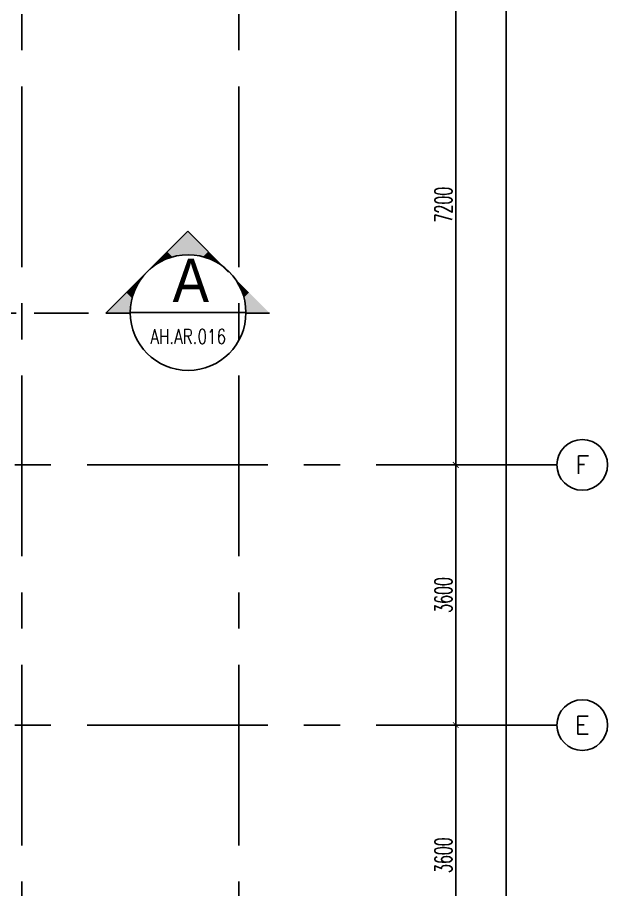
# Model space of a CAD drawing. Extents: x 88852.7 to 88945.7, y 39921.6 to 40001.1.
# Drawn here: x 88937.55 to 88945.71, y 39937 to 39949.07 of the extents above; entities that cross this region are included whole.
import ezdxf
from ezdxf.enums import TextEntityAlignment as Align

# ---------------------------------------------------------------- set-up
doc = ezdxf.new("R2010")
doc.units = 0
doc.header["$MEASUREMENT"] = 0
doc.header["$PDMODE"] = 34
doc.linetypes.add('2DASHES', pattern=[1.7, 0.75, -0.25, 0.1, -0.25, 0.1, -0.25])
doc.linetypes.add('CENTERX2', pattern=[4, 2.5, -0.5, 0.5, -0.5])
doc.layers.get('0').update_dxf_attribs({"linetype": 'CONTINUOUS'})
doc.layers.get('DEFPOINTS').update_dxf_attribs({"linetype": 'CONTINUOUS'})
for name, color, linetype in [('AX-CR', 2, 'CONTINUOUS'), ('AX-DIM', 4, 'CONTINUOUS'), ('AX-TXT', 2, 'CONTINUOUS'), ('AXES', 11, 'CENTERX2'), ('IND-ES', 6, 'CONTINUOUS'), ('IND-ES-L', 6, '2DASHES'), ('IND-ES-TXT', 4, 'CONTINUOUS'), ('SEC-MRK', 7, 'CONTINUOUS'), ('TXT1', 2, 'CONTINUOUS')]:
    doc.layers.add(name, color=color, linetype=linetype)
doc.styles.add('ROMANS', font='ROMANS.shx', dxfattribs={"width": 0.6})
doc.styles.add('S5', font='simplex.shx', dxfattribs={"width": 0.77})
doc.styles.add('TTXT', font='swisse.ttf', dxfattribs={"width": 0.6})
doc.dimstyles.new('DIM-OUT', dxfattribs={"dimscale": 0, "dimtxt": 0.24, "dimasz": 0.08, "dimexe": 0.02, "dimexo": 0.02, "dimgap": 0.05, "dimtad": 1, "dimdec": 0, "dimlfac": 1000, "dimzin": 0, "dimdsep": 46, "dimtxsty": 'ROMANS', "dimblk1": 'ARCHTICK', "dimblk2": 'ARCHTICK', "dimsah": 1, "dimcen": 0.01, "dimdle": 0.08, "dimclrd": 4, "dimclre": 4, "dimclrt": 2, "dimadec": 0, "dimazin": 0, "dimtp": 2, "dimtm": 2, "dimtfac": 0.114286, "dimtdec": 0, "dimtix": 1, "dimtmove": 2, "dimatfit": 3, "dimldrblk": 'ARCHTICK', "dimfxl": 0, "dimtolj": 1, "dimtzin": 0, "dimarcsym": 0})

# ---------------------------------------------------------------- blocks, each defined once
blk = doc.blocks.new('_ARCHTICK')
at = {"color": 0, "linetype": 'ByBlock', "const_width": 0.15}
blk.add_lwpolyline([(-0.5, -0.5), (0.5, 0.5)], dxfattribs=at)
blk = doc.blocks.new('*D718')
at = {"layer": 'AX-DIM', "color": 4, "lineweight": -2}
for p, q in [((88943.23, 39939.28), (88943.63, 39939.28)), ((88943.61, 39939.36), (88943.61, 39935.6)), ((88943.23, 39935.68), (88943.63, 39935.68))]:
    blk.add_line(p, q, dxfattribs=at)
at = {"layer": 'DEFPOINTS', "color": 0}
for p in [(88943.21, 39939.28), (88943.21, 39935.68), (88943.61, 39935.68)]:
    blk.add_point(p, dxfattribs=at)
at = {"layer": 'AX-DIM', "color": 4, "lineweight": -2, "xscale": 0.08, "yscale": 0.08, "zscale": 0.08}
for p, rotation in [((88943.61, 39939.28), 90), ((88943.61, 39935.68), 270)]:
    blk.add_blockref('_ARCHTICK', p, dxfattribs=dict(at, rotation=rotation))
at = {"layer": 'AX-DIM', "color": 2, "insert": (88943.44, 39937.48), "char_height": 0.24, "attachment_point": 5, "rotation": 90, "style": 'ROMANS'}
blk.add_mtext('\\A1;3600', dxfattribs=at)
blk = doc.blocks.new('*D719')
at = {"layer": 'AX-DIM', "color": 4, "lineweight": -2}
for p, q in [((88943.23, 39942.88), (88943.63, 39942.88)), ((88943.61, 39942.96), (88943.61, 39939.2)), ((88943.23, 39939.28), (88943.63, 39939.28))]:
    blk.add_line(p, q, dxfattribs=at)
at = {"layer": 'DEFPOINTS', "color": 0}
for p in [(88943.21, 39942.88), (88943.21, 39939.28), (88943.61, 39939.28)]:
    blk.add_point(p, dxfattribs=at)
at = {"layer": 'AX-DIM', "color": 4, "lineweight": -2, "xscale": 0.08, "yscale": 0.08, "zscale": 0.08}
for p, rotation in [((88943.61, 39942.88), 90), ((88943.61, 39939.28), 270)]:
    blk.add_blockref('_ARCHTICK', p, dxfattribs=dict(at, rotation=rotation))
at = {"layer": 'AX-DIM', "color": 2, "insert": (88943.44, 39941.08), "char_height": 0.24, "attachment_point": 5, "rotation": 90, "style": 'ROMANS'}
blk.add_mtext('\\A1;3600', dxfattribs=at)
blk = doc.blocks.new('*D720')
at = {"layer": 'AX-DIM', "color": 4, "lineweight": -2}
for p, q in [((88943.61, 39950.16), (88943.61, 39942.8)), ((88943.23, 39950.08), (88943.63, 39950.08)), ((88943.23, 39942.88), (88943.63, 39942.88))]:
    blk.add_line(p, q, dxfattribs=at)
at = {"layer": 'DEFPOINTS', "color": 0}
for p in [(88943.21, 39950.08), (88943.21, 39942.88), (88943.61, 39942.88)]:
    blk.add_point(p, dxfattribs=at)
at = {"layer": 'AX-DIM', "color": 4, "lineweight": -2, "xscale": 0.08, "yscale": 0.08, "zscale": 0.08}
for p, rotation in [((88943.61, 39950.08), 90), ((88943.61, 39942.88), 270)]:
    blk.add_blockref('_ARCHTICK', p, dxfattribs=dict(at, rotation=rotation))
at = {"layer": 'AX-DIM', "color": 2, "insert": (88943.44, 39946.48), "char_height": 0.24, "attachment_point": 5, "rotation": 90, "style": 'ROMANS'}
blk.add_mtext('\\A1;7200', dxfattribs=at)
blk = doc.blocks.new('*D726')
at = {"layer": 'AX-DIM', "color": 4, "lineweight": -2}
for p, q in [((88935.48, 39987.55), (88944.33, 39987.55)), ((88944.31, 39987.63), (88944.31, 39928.15)), ((88935.48, 39928.23), (88944.33, 39928.23))]:
    blk.add_line(p, q, dxfattribs=at)
at = {"layer": 'DEFPOINTS', "color": 0}
for p in [(88935.46, 39987.55), (88935.46, 39928.23), (88944.31, 39928.23)]:
    blk.add_point(p, dxfattribs=at)
at = {"layer": 'AX-DIM', "color": 4, "lineweight": -2, "xscale": 0.08, "yscale": 0.08, "zscale": 0.08}
for p, rotation in [((88944.31, 39987.55), 90), ((88944.31, 39928.23), 270)]:
    blk.add_blockref('_ARCHTICK', p, dxfattribs=dict(at, rotation=rotation))
at = {"layer": 'AX-DIM', "color": 2, "insert": (88944.14, 39957.89), "char_height": 0.24, "attachment_point": 5, "rotation": 90, "style": 'ROMANS'}
blk.add_mtext('\\A1;59320', dxfattribs=at)
blk = doc.blocks.new('AXR')
at = {"layer": 'AX-CR'}
blk.add_circle((350, 0), 350, dxfattribs=at)
at = {"layer": 'AX-TXT', "style": 'ROMANS'}
blk.add_attdef('AX', text='', height=250, dxfattribs=at).set_placement((350, 0), align=Align.MIDDLE)
blk = doc.blocks.new('AR2-SC')
at = {"layer": 'IND-ES'}
for p, q in [((0, 1131), (-566, 566)), ((0, 1131), (1131, 0)), ((-800, 0), (-1131, 0)), ((800, 0), (1131, 0))]:
    blk.add_line(p, q, dxfattribs=at)
for points in [[(0, 800), (0, 1131), (-104, 793), (-221, 910)], [(0, 800), (0, 1131), (104, 793), (221, 910)], [(-207, 773), (-283, 849), (-306, 739), (-349, 782)], [(-104, 793), (-221, 910), (-207, 773), (-283, 849)], [(104, 793), (221, 910), (207, 773), (283, 849)], [(207, 773), (283, 849), (306, 739), (349, 782)], [(-306, 739), (-349, 782), (-400, 693), (-419, 712)], [(306, 739), (349, 782), (400, 693), (419, 712)], [(-492, 640), (-487, 634), (-566, 566)], [(-400, 693), (-419, 712), (-487, 634), (-492, 640)], [(400, 693), (419, 712), (487, 634), (492, 640)], [(492, 640), (487, 634), (566, 566)], [(-693, 400), (-712, 419), (-634, 487), (-640, 492)], [(-640, 492), (-634, 487), (-566, 566)], [(640, 492), (634, 487), (566, 566)], [(693, 400), (712, 419), (634, 487), (640, 492)], [(-739, 306), (-782, 349), (-693, 400), (-712, 419)], [(739, 306), (782, 349), (693, 400), (712, 419)], [(-793, 104), (-910, 221), (-773, 207), (-849, 283)], [(-773, 207), (-849, 283), (-739, 306), (-782, 349)], [(773, 207), (849, 283), (739, 306), (782, 349)], [(793, 104), (910, 221), (773, 207), (849, 283)], [(-800, 0), (-1131, 0), (-793, 104), (-910, 221)], [(800, 0), (1131, 0), (793, 104), (910, 221)]]:
    blk.add_solid(points, dxfattribs=at)

msp = doc.modelspace()

# ---------------------------------------------------------------- linework, layer by layer
at = {"layer": 'AXES'}
for p, q in [((88937.6103, 39921.6153), (88937.6103, 40000.4279)), ((88940.6103, 39921.6153), (88940.6103, 40000.4279)), ((88945.0103, 39942.8796), (88876.9703, 39942.8796)), ((88945.0103, 39939.2796), (88876.9703, 39939.2796))]:
    msp.add_line(p, q, dxfattribs=at)
at = {"layer": 'IND-ES'}
msp.add_line((88939.1089, 39944.9864), (88940.7089, 39944.9864), dxfattribs=at)
at = {"layer": 'IND-ES', "extrusion": (0, 0, -1)}
msp.add_ellipse((88939.9089, 39944.9864), major_axis=(-0.8, 0.0001), ratio=0.9999999, start_param=-0.0000763, end_param=6.283109, dxfattribs=at)
at = {"layer": 'IND-ES-L'}
msp.add_line((88932.679, 39944.9806), (88938.7833, 39944.9806), dxfattribs=at)

# ---------------------------------------------------------------- block references
at = {"layer": 'AXES', "xscale": 0.001, "yscale": 0.001, "zscale": 0.001}
for p, values in [((88945.0103, 39942.8796), {'AX': 'F'}), ((88945.0103, 39939.2796), {'AX': 'E'})]:
    msp.add_blockref('AXR', p, dxfattribs=at).add_auto_attribs(values)
at = {"layer": 'SEC-MRK', "color": 1, "xscale": -0.001000000047497451, "yscale": 0.0009999999892897904, "zscale": 0.001}
msp.add_blockref('AR2-SC', (88939.9031, 39944.9806), dxfattribs=at)

# ---------------------------------------------------------------- texts
at = {"layer": 'IND-ES-TXT', "color": 2, "style": 'S5', "width": 0.77}
msp.add_attdef('AH.AR.016', text='AR02', height=0.2, dxfattribs=at).set_placement((88939.9102, 39944.6555), align=Align.MIDDLE)
at = {"layer": 'TXT1', "color": 6, "style": 'TTXT', "width": 0.9}
msp.add_attdef('A', text='C', height=0.6018, dxfattribs=at).set_placement((88939.946, 39945.1309), align=Align.CENTER)

# ---------------------------------------------------------------- dimensions: what is measured, and where the dimension line sits
at = {"layer": 'AX-DIM'}
for base, p1, p2, picture, middle in [((88944.3103, 39928.2296), (88935.4603, 39987.5496), (88935.4603, 39928.2296), '*D726', (88944.1403, 39957.8896)), ((88943.6103, 39942.8796), (88943.2103, 39950.0796), (88943.2103, 39942.8796), '*D720', (88943.4403, 39946.4796)), ((88943.6103, 39939.2796), (88943.2103, 39942.8796), (88943.2103, 39939.2796), '*D719', (88943.4403, 39941.0796)), ((88943.6103, 39935.6796), (88943.2103, 39939.2796), (88943.2103, 39935.6796), '*D718', (88943.4403, 39937.4796))]:
    dim = msp.add_linear_dim(base=base, p1=p1, p2=p2, angle=270, dimstyle='DIM-OUT', override={"dimscale": 1}, dxfattribs=at)
    dim.commit()
    dim.dimension.update_dxf_attribs({"geometry": picture, "text_midpoint": middle})

doc.saveas('drawing.dxf')
